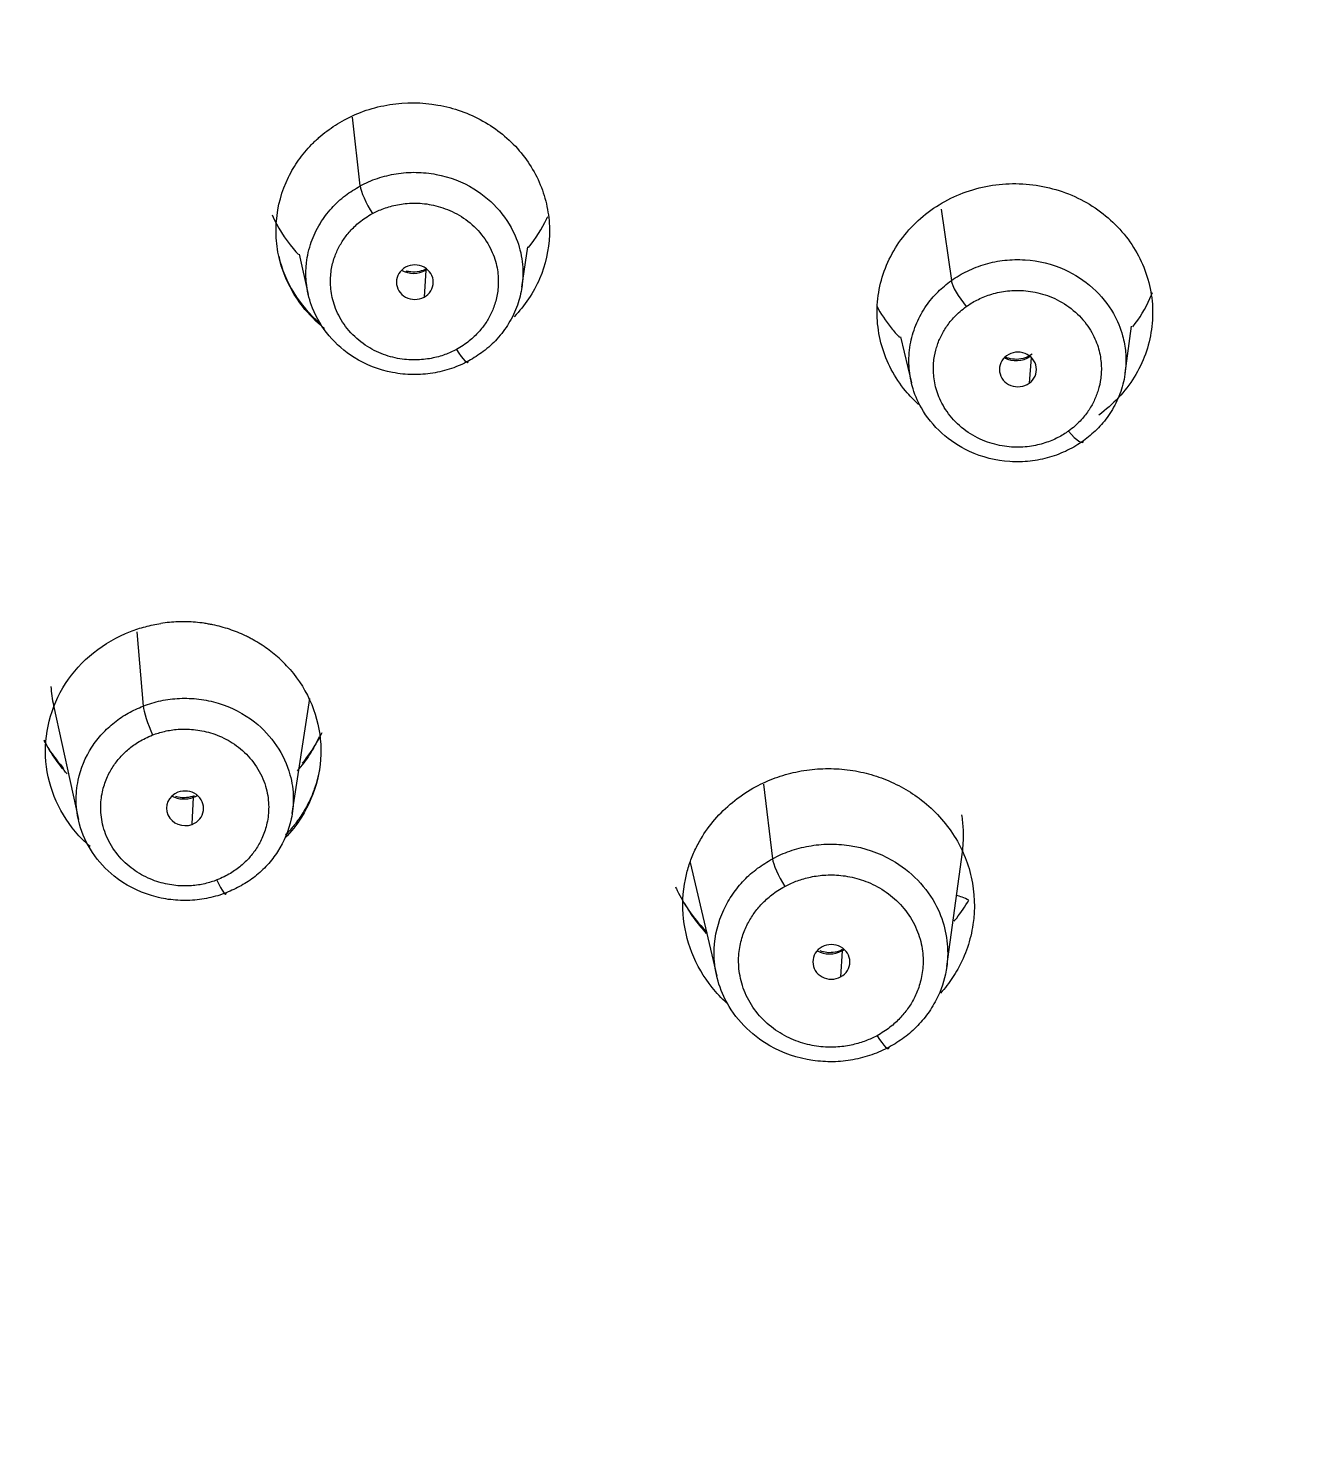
# Model space of a CAD drawing. Extents: x 0 to 1354, y 3495 to 4487.
# Drawn here: x 478.31 to 493.68, y 4063.05 to 4080.2 of the extents above; entities that cross this region are included whole.
import ezdxf

# ---------------------------------------------------------------- set-up
doc = ezdxf.new("R2010")
doc.units = 0
doc.header["$LTSCALE"] = 30
doc.header["$MEASUREMENT"] = 0
doc.layers.add('\\M+5B3DF\\M+5B4E7\\M+5CFDF', color=3, linetype='CONTINUOUS', lineweight=9)

msp = doc.modelspace()

# ---------------------------------------------------------------- linework, layer by layer
at = {"layer": '\\M+5B3DF\\M+5B4E7\\M+5CFDF', "color": 0, "lineweight": -3}
for p, q in [((482.359, 4078.273), (482.264, 4079.112)), ((489.438, 4077.988), (489.563, 4077.119)), ((481.615, 4077.44), (481.726, 4076.95)), ((484.33, 4077.038), (484.402, 4077.529)), ((483.158, 4077.244), (483.137, 4076.916)), ((488.943, 4076.433), (489.077, 4075.871)), ((491.68, 4075.99), (491.757, 4076.565)), ((490.534, 4076.183), (490.512, 4075.867)), ((479.636, 4072.836), (479.715, 4071.932)), ((481.53, 4070.622), (481.744, 4072.025)), ((478.622, 4071.939), (478.925, 4070.548)), ((487.274, 4070.981), (487.383, 4070.07)), ((480.312, 4070.491), (480.326, 4070.82)), ((489.507, 4068.756), (489.698, 4070.152)), ((486.382, 4070.026), (486.704, 4068.64)), ((488.231, 4068.947), (488.214, 4068.63))]:
    msp.add_line(p, q, dxfattribs=at)
for centre, major_axis, ratio, start_param, end_param in [((482.508, 4078.042), (0.142, -0.264), 0.178311, 3.559022, 5.03166), ((483.001, 4077.74), (-1.668, -0.062), 0.92512, 0.171256, 0.793522), ((483.025, 4077.099), (-0.225, 0.001), 0.934436, 5.23857, 8.380163), ((483.025, 4077.099), (-0.225, 0.001), 0.934436, 2.096977, 5.23857), ((483.011, 4077.481), (-0.296, -0.011), 0.92512, 1.006659, 2.059682), ((483.308, 4076.998), (-0.142, 0.264), 0.178311, 0.001838, 0.277803), ((483.011, 4077.481), (-0.296, -0.011), 0.92512, 2.059682, 2.129681), ((489.744, 4076.909), (-0.175, 0.244), 0.217098, 0.39575, 1.864857), ((483.531, 4076.386), (-0.142, 0.264), 0.178311, 1.890067, 3.419396), ((490.374, 4076.035), (-0.226, 0.001), 0.93437, 2.228933, 5.370526), ((490.374, 4076.035), (-0.226, 0.001), 0.93437, 5.370526, 8.512119), ((490.355, 4076.417), (-0.296, -0.015), 0.924757, 1.007044, 2.127268), ((490.991, 4075.391), (0.175, -0.244), 0.217098, 5.006449, 6.539309), ((479.829, 4071.686), (0.108, -0.28), 0.136474, 3.582245, 5.051436), ((480.225, 4070.685), (-0.226, 0.001), 0.934583, 1.966154, 5.107747), ((480.225, 4070.685), (-0.226, 0.001), 0.934583, 5.107747, 8.249339), ((480.213, 4071.072), (-0.296, -0.009), 0.923303, 1.018883, 1.934067), ((480.213, 4071.072), (-0.296, -0.009), 0.923303, 1.934067, 2.118193), ((480.441, 4070.557), (0.108, -0.28), 0.136474, 3.15185, 3.442619), ((487.532, 4069.84), (0.142, -0.264), 0.178311, 3.566225, 5.03166), ((480.613, 4069.918), (-0.108, 0.28), 0.136474, 1.909843, 3.442619), ((489.772, 4069.463), (-0.26, 0.15), 0.303985, 4.876865, 5.476179), ((488.101, 4068.813), (-0.226, 0.001), 0.934543, 2.098463, 5.240056), ((488.101, 4068.813), (-0.226, 0.001), 0.934543, 5.240056, 8.381649), ((488.084, 4069.179), (-0.292, -0.013), 0.922682, 0.969149, 2.051576), ((488.38, 4068.7), (-0.142, 0.264), 0.178311, 6.278576, 6.568191), ((488.084, 4069.179), (-0.292, -0.013), 0.922682, 2.051576, 2.165803), ((488.657, 4068.02), (-0.142, 0.264), 0.178311, 1.890067, 3.426599)]:
    msp.add_ellipse(centre, major_axis=major_axis, ratio=ratio, start_param=start_param, end_param=end_param, dxfattribs=at)
for points, knots in [([(498.896, 4161.358), (499.104, 4161.278), (499.527, 4161.115), (500.165, 4160.855), (500.818, 4160.577), (501.484, 4160.28), (502.163, 4159.963), (502.854, 4159.623), (503.554, 4159.259), (504.263, 4158.871), (504.98, 4158.455), (505.703, 4158.01), (506.431, 4157.534), (507.163, 4157.025), (507.897, 4156.481), (508.633, 4155.903), (509.368, 4155.287), (510.101, 4154.635), (510.829, 4153.946), (511.549, 4153.221), (512.259, 4152.461), (512.958, 4151.663), (513.643, 4150.827), (514.312, 4149.95), (514.965, 4149.032), (515.597, 4148.076), (516.206, 4147.085), (516.787, 4146.061), (517.339, 4145.009), (517.862, 4143.931), (518.353, 4142.831), (518.816, 4141.711), (519.252, 4140.565), (519.663, 4139.383), (520.052, 4138.154), (520.425, 4136.867), (520.78, 4135.513), (521.117, 4134.086), (521.433, 4132.58), (521.729, 4130.991), (522.004, 4129.315), (522.257, 4127.548), (522.488, 4125.688), (522.695, 4123.734), (522.877, 4121.685), (523.03, 4119.554), (523.153, 4117.367), (523.244, 4115.167), (523.304, 4113.004), (523.33, 4110.903), (523.326, 4108.866), (523.294, 4106.878), (523.237, 4104.928), (523.157, 4103.02), (523.055, 4101.158), (522.931, 4099.346), (522.783, 4097.572), (522.609, 4095.814), (522.406, 4094.05), (522.167, 4092.265), (521.885, 4090.452), (521.553, 4088.611), (521.166, 4086.749), (520.721, 4084.878), (520.215, 4083.014), (519.647, 4081.177), (519.022, 4079.382), (518.347, 4077.652), (517.618, 4075.978), (516.824, 4074.346), (515.945, 4072.732), (514.964, 4071.131), (513.847, 4069.542), (512.566, 4067.974), (511.116, 4066.445), (509.497, 4064.997), (507.728, 4063.662), (505.837, 4062.44), (503.854, 4061.299), (501.782, 4060.223), (499.625, 4059.195), (497.407, 4058.173), (495.164, 4057.106), (492.948, 4055.937), (490.822, 4054.604), (489.147, 4053.34), (487.855, 4052.208), (486.876, 4051.253), (485.891, 4050.176), (484.918, 4048.973), (483.971, 4047.627), (483.063, 4046.089), (482.199, 4044.282), (481.374, 4042.126), (480.619, 4039.549), (480.001, 4036.51), (479.573, 4033.021), (479.348, 4029.166), (479.203, 4025.046), (479.079, 4020.693), (478.965, 4016.03), (478.866, 4010.967), (478.814, 4007.437), (478.787, 4005.599)], [0, 0, 0, 0, 0.003544, 0.007201, 0.01097, 0.014848, 0.018837, 0.022935, 0.027142, 0.031459, 0.035888, 0.040431, 0.045095, 0.049884, 0.054803, 0.059853, 0.065035, 0.070349, 0.07579, 0.08135, 0.087022, 0.092807, 0.09872, 0.104773, 0.110967, 0.117287, 0.123715, 0.130231, 0.136819, 0.143468, 0.150168, 0.156906, 0.163715, 0.170668, 0.177844, 0.185322, 0.193141, 0.201338, 0.209948, 0.219002, 0.228521, 0.238531, 0.249049, 0.260084, 0.271644, 0.283691, 0.296093, 0.308564, 0.320791, 0.332572, 0.343982, 0.355131, 0.366093, 0.376851, 0.387326, 0.397512, 0.40746, 0.417323, 0.427267, 0.437362, 0.447647, 0.458143, 0.468826, 0.479621, 0.490447, 0.501223, 0.511855, 0.522246, 0.532261, 0.542305, 0.552449, 0.562759, 0.573377, 0.584445, 0.595968, 0.607757, 0.619676, 0.631715, 0.643918, 0.656335, 0.669021, 0.682018, 0.695271, 0.708641, 0.722035, 0.735445, 0.742244, 0.74954, 0.757318, 0.765556, 0.774232, 0.783549, 0.793975, 0.806052, 0.820158, 0.836493, 0.855109, 0.875694, 0.897487, 0.920175, 0.944378, 0.971031, 1, 1, 1, 1]), ([(498.594, 4160.306), (500.412, 4159.607), (502.18, 4158.798), (504.693, 4157.371), (505.508, 4156.859), (507.078, 4155.765), (507.835, 4155.182), (510.014, 4153.338), (511.347, 4151.984), (513.746, 4149.084), (514.807, 4147.534), (516.658, 4144.299), (517.447, 4142.612), (518.801, 4139.163), (519.358, 4137.397), (520.298, 4133.824), (520.676, 4132.017), (521.302, 4128.381), (521.551, 4126.553), (521.958, 4122.889), (522.114, 4121.052), (522.354, 4117.373), (522.439, 4115.532), (522.593, 4110.005), (522.551, 4106.318), (522.285, 4100.795), (522.163, 4098.955), (521.826, 4095.284), (521.614, 4093.452), (521.072, 4089.804), (520.74, 4087.988), (519.919, 4084.388), (519.431, 4082.604), (518.265, 4079.09), (517.593, 4077.358), (516.413, 4074.831), (515.992, 4074), (515.085, 4072.37), (514.6, 4071.57), (513.029, 4069.241), (511.819, 4067.782), (509.771, 4065.801), (509.049, 4065.177), (507.535, 4064.004), (506.744, 4063.455), (505.118, 4062.415), (504.283, 4061.925), (502.586, 4060.987), (501.724, 4060.54), (499.108, 4059.247), (497.325, 4058.447), (494.701, 4057.158), (493.835, 4056.713), (492.142, 4055.761), (491.317, 4055.252), (489.725, 4054.156), (488.957, 4053.57), (487.49, 4052.318), (486.792, 4051.652), (485.471, 4050.241), (484.848, 4049.497), (483.701, 4047.936), (483.179, 4047.117), (482.26, 4045.409), (481.86, 4044.522), (481.151, 4042.708), (480.842, 4041.781), (480.036, 4038.964), (479.665, 4037.037), (479.158, 4033.15), (479.026, 4031.189), (478.834, 4027.264), (478.769, 4025.298), (478.647, 4021.363), (478.591, 4019.394), (478.444, 4013.486), (478.372, 4009.543), (478.322, 4005.599)], [0, 0, 0, 0, 0.03125, 0.03125, 0.046875, 0.046875, 0.0625, 0.0625, 0.09375, 0.09375, 0.125, 0.125, 0.15625, 0.15625, 0.1875, 0.1875, 0.21875, 0.21875, 0.25, 0.25, 0.28125, 0.28125, 0.3125, 0.3125, 0.375, 0.375, 0.40625, 0.40625, 0.4375, 0.4375, 0.46875, 0.46875, 0.5, 0.5, 0.53125, 0.53125, 0.546875, 0.546875, 0.5625, 0.5625, 0.59375, 0.59375, 0.609375, 0.609375, 0.625, 0.625, 0.640625, 0.640625, 0.65625, 0.65625, 0.6875, 0.6875, 0.703125, 0.703125, 0.71875, 0.71875, 0.734375, 0.734375, 0.75, 0.75, 0.765625, 0.765625, 0.78125, 0.78125, 0.796875, 0.796875, 0.8125, 0.8125, 0.84375, 0.84375, 0.875, 0.875, 0.90625, 0.90625, 0.9375, 0.9375, 1, 1, 1, 1]), ([(498.048, 4158.561), (499.537, 4157.987), (500.991, 4157.335), (503.081, 4156.207), (503.762, 4155.806), (505.084, 4154.951), (505.725, 4154.496), (507.584, 4153.058), (508.739, 4152.003), (510.862, 4149.74), (511.83, 4148.532), (513.568, 4145.995), (514.339, 4144.667), (515.694, 4141.93), (516.278, 4140.521), (517.804, 4136.224), (518.517, 4133.268), (519.308, 4128.796), (519.526, 4127.298), (519.894, 4124.296), (520.044, 4122.791), (520.417, 4118.271), (520.56, 4115.25), (520.636, 4110.717), (520.638, 4109.206), (520.597, 4106.184), (520.554, 4104.673), (520.42, 4101.654), (520.327, 4100.145), (520.086, 4097.131), (519.937, 4095.626), (519.387, 4091.124), (518.877, 4088.136), (517.767, 4083.729), (517.34, 4082.272), (516.354, 4079.399), (515.796, 4077.981), (514.522, 4075.209), (513.81, 4073.852), (512.18, 4071.249), (511.258, 4070.005), (509.698, 4068.277), (509.148, 4067.723), (507.992, 4066.671), (507.385, 4066.174), (505.494, 4064.757), (504.148, 4063.913), (502.068, 4062.746), (501.364, 4062.374), (499.94, 4061.655), (499.22, 4061.307), (497.053, 4060.279), (495.596, 4059.613), (493.446, 4058.543), (492.736, 4058.174), (491.338, 4057.396), (490.652, 4056.987), (489.311, 4056.118), (488.657, 4055.66), (487.706, 4054.933), (487.393, 4054.684), (486.779, 4054.174), (486.478, 4053.913), (485.881, 4053.384), (485.585, 4053.118), (484.991, 4052.582), (484.694, 4052.312), (483.812, 4051.489), (483.237, 4050.921), (482.168, 4049.711), (481.671, 4049.072), (480.772, 4047.729), (480.371, 4047.025), (479.653, 4045.576), (479.334, 4044.832), (478.76, 4043.32), (478.506, 4042.552), (477.821, 4040.226), (477.47, 4038.645), (477.193, 4037.052)], [0, 0, 0, 0, 0.03125, 0.03125, 0.046875, 0.046875, 0.0625, 0.0625, 0.09375, 0.09375, 0.125, 0.125, 0.15625, 0.15625, 0.1875, 0.1875, 0.25, 0.25, 0.28125, 0.28125, 0.3125, 0.3125, 0.375, 0.375, 0.40625, 0.40625, 0.4375, 0.4375, 0.46875, 0.46875, 0.5, 0.5, 0.5625, 0.5625, 0.59375, 0.59375, 0.625, 0.625, 0.65625, 0.65625, 0.6875, 0.6875, 0.703125, 0.703125, 0.71875, 0.71875, 0.75, 0.75, 0.765625, 0.765625, 0.78125, 0.78125, 0.8125, 0.8125, 0.828125, 0.828125, 0.84375, 0.84375, 0.859375, 0.859375, 0.867188, 0.867188, 0.875, 0.875, 0.882813, 0.882813, 0.890625, 0.890625, 0.90625, 0.90625, 0.921875, 0.921875, 0.9375, 0.9375, 0.953125, 0.953125, 0.96875, 0.96875, 1, 1, 1, 1]), ([(477.479, 4036.988), (477.514, 4037.19), (477.594, 4037.649), (477.743, 4038.418), (477.942, 4039.344), (478.182, 4040.346), (478.558, 4041.75), (479.034, 4043.258), (479.749, 4045.107), (480.557, 4046.812), (481.569, 4048.451), (482.475, 4049.612), (483.174, 4050.395), (483.72, 4050.964), (484.274, 4051.514), (484.896, 4052.101), (485.556, 4052.699), (486.279, 4053.336), (487.009, 4053.963), (487.729, 4054.55), (488.497, 4055.146), (489.606, 4055.948), (491.134, 4056.933), (493.076, 4058.015), (495.111, 4059.026), (497.684, 4060.238), (500.38, 4061.506), (502.737, 4062.753), (504.255, 4063.645), (505.394, 4064.366), (507.42, 4065.757), (509.41, 4067.484), (511.2, 4069.52), (512.347, 4071.021), (513.485, 4072.763), (514.592, 4074.748), (515.655, 4076.97), (516.656, 4079.43), (517.576, 4082.125), (518.696, 4086.112), (519.683, 4091.185), (520.366, 4097.065), (520.727, 4102.371), (520.873, 4107.087), (520.883, 4111.209), (520.799, 4114.734), (520.663, 4117.66), (520.51, 4119.989), (520.37, 4121.722), (520.265, 4122.858), (520.029, 4125.221), (519.591, 4128.685), (518.759, 4133.098), (517.87, 4136.521), (516.72, 4140.04), (515.134, 4143.756), (512.786, 4147.647), (510.218, 4150.803), (507.625, 4153.277), (505.162, 4155.143), (502.955, 4156.485), (501.114, 4157.427), (499.704, 4158.062), (498.76, 4158.452), (498.289, 4158.636), (498.135, 4158.696)], [0, 0, 0, 0, 0.003976, 0.009037, 0.015181, 0.02234, 0.029033, 0.04339, 0.053009, 0.067553, 0.080041, 0.090497, 0.096214, 0.100508, 0.105868, 0.11143, 0.117193, 0.123269, 0.130297, 0.136094, 0.141538, 0.149425, 0.163015, 0.17726, 0.192999, 0.207436, 0.232823, 0.251111, 0.25955, 0.267329, 0.277588, 0.307897, 0.319194, 0.331856, 0.345879, 0.361259, 0.378, 0.3961, 0.415561, 0.436382, 0.481194, 0.521892, 0.558479, 0.590959, 0.619335, 0.643607, 0.663774, 0.679837, 0.691795, 0.699649, 0.703397, 0.740803, 0.771616, 0.795835, 0.813454, 0.847523, 0.878173, 0.905401, 0.929204, 0.949582, 0.966531, 0.980047, 0.990129, 0.99678, 1, 1, 1, 1]), ([(513.427, 4145.187), (513.48, 4145.097), (513.748, 4144.642), (514.216, 4143.801), (514.803, 4142.642), (515.35, 4141.432), (515.869, 4140.179), (516.359, 4138.882), (516.811, 4137.542), (517.231, 4136.161), (517.62, 4134.741), (517.972, 4133.281), (518.295, 4131.785), (518.589, 4130.252), (518.853, 4128.684), (519.088, 4127.081), (519.299, 4125.445), (519.489, 4123.776), (519.654, 4122.075), (519.8, 4120.342), (519.923, 4118.577), (520.022, 4116.78), (520.104, 4114.952), (520.159, 4113.093), (520.192, 4111.204), (520.2, 4109.283), (520.184, 4107.333), (520.142, 4105.353), (520.072, 4103.343), (519.968, 4101.304), (519.836, 4099.236), (519.661, 4097.14), (519.446, 4095.017), (519.186, 4092.868), (518.862, 4090.696), (518.475, 4088.503), (518.008, 4086.292), (517.445, 4084.07), (516.895, 4082.18), (516.378, 4080.628), (515.937, 4079.415), (515.462, 4078.213), (514.953, 4077.023), (514.411, 4075.846), (513.823, 4074.688), (513.197, 4073.548), (512.522, 4072.431), (511.794, 4071.344), (511.016, 4070.288), (510.174, 4069.274), (509.278, 4068.301), (508.329, 4067.373), (507.318, 4066.502), (506.265, 4065.677), (505.158, 4064.913), (504.025, 4064.185), (502.866, 4063.493), (501.681, 4062.841), (500.482, 4062.214), (499.267, 4061.612), (498.043, 4061.026), (496.814, 4060.45), (495.586, 4059.872), (494.366, 4059.28), (493.158, 4058.67), (491.963, 4058.037), (490.856, 4057.41), (489.844, 4056.784), (488.921, 4056.166), (488.019, 4055.52), (487.143, 4054.84), (486.294, 4054.129), (485.464, 4053.395), (484.636, 4052.653), (483.81, 4051.901), (483.006, 4051.122), (482.253, 4050.295), (481.546, 4049.429), (480.877, 4048.53), (480.429, 4047.791), (480.066, 4047.147), (479.712, 4046.488), (479.216, 4045.458), (478.637, 4044.031), (478.109, 4042.498), (477.688, 4040.993), (477.358, 4039.666), (477.064, 4038.345), (476.908, 4037.461), (476.83, 4037.021)], [0, 0, 0, 0, 0.002468, 0.012514, 0.022798, 0.033329, 0.044108, 0.055129, 0.066393, 0.077904, 0.089657, 0.101655, 0.113899, 0.126387, 0.139118, 0.152094, 0.165315, 0.17878, 0.192488, 0.20644, 0.220635, 0.235074, 0.249757, 0.264681, 0.279851, 0.295264, 0.31092, 0.326819, 0.34296, 0.359346, 0.375974, 0.392844, 0.409959, 0.427314, 0.444912, 0.462752, 0.480832, 0.499156, 0.517721, 0.528, 0.538278, 0.548557, 0.558836, 0.569113, 0.579388, 0.589662, 0.599931, 0.610203, 0.620471, 0.630736, 0.641004, 0.651267, 0.661534, 0.671801, 0.682071, 0.692355, 0.702632, 0.712912, 0.723195, 0.733479, 0.743768, 0.75406, 0.764357, 0.774655, 0.784949, 0.79524, 0.805535, 0.814028, 0.822513, 0.830998, 0.839481, 0.847958, 0.856419, 0.864871, 0.873338, 0.881827, 0.890319, 0.898795, 0.907282, 0.915765, 0.918446, 0.924105, 0.932748, 0.944371, 0.958984, 0.969412, 0.979719, 0.989916, 1, 1, 1, 1]), ([(513.725, 4145.279), (513.731, 4145.27), (513.921, 4144.944), (514.292, 4144.287), (514.818, 4143.281), (515.332, 4142.192), (515.864, 4140.957), (516.434, 4139.511), (517.002, 4137.869), (517.539, 4136.095), (518.024, 4134.249), (518.452, 4132.336), (518.837, 4130.355), (519.172, 4128.306), (519.462, 4126.181), (519.721, 4123.968), (519.936, 4121.681), (520.119, 4119.321), (520.255, 4116.932), (520.357, 4114.541), (520.411, 4112.202), (520.431, 4109.921), (520.417, 4107.681), (520.37, 4105.453), (520.289, 4103.21), (520.168, 4100.954), (520.012, 4098.687), (519.804, 4096.398), (519.55, 4094.055), (519.222, 4091.662), (518.816, 4089.225), (518.311, 4086.729), (517.7, 4084.286), (517.109, 4082.252), (516.582, 4080.674), (516.137, 4079.453), (515.667, 4078.267), (515.174, 4077.116), (514.657, 4075.989), (514.101, 4074.884), (513.507, 4073.79), (512.865, 4072.707), (512.171, 4071.647), (511.449, 4070.641), (510.709, 4069.711), (509.956, 4068.856), (509.185, 4068.048), (508.377, 4067.279), (507.529, 4066.551), (506.654, 4065.857), (505.751, 4065.208), (504.838, 4064.606), (503.932, 4064.036), (503.025, 4063.5), (502.11, 4062.994), (501.183, 4062.5), (500.202, 4062), (499.127, 4061.474), (497.949, 4060.915), (496.699, 4060.331), (495.418, 4059.727), (494.143, 4059.105), (492.932, 4058.486), (491.85, 4057.904), (490.78, 4057.291), (489.735, 4056.635), (488.677, 4055.909), (487.713, 4055.193), (486.781, 4054.439), (485.86, 4053.634), (484.945, 4052.807), (484.055, 4051.994), (483.233, 4051.2), (482.53, 4050.434), (481.962, 4049.75), (481.523, 4049.186), (481.179, 4048.715), (480.9, 4048.299), (480.664, 4047.915), (480.417, 4047.491), (480.151, 4047.014), (479.866, 4046.469), (479.594, 4045.915), (479.333, 4045.338), (479.068, 4044.707), (478.782, 4043.972), (478.461, 4043.083), (478.13, 4042.043), (477.807, 4040.882), (477.496, 4039.643), (477.206, 4038.354), (477.049, 4037.473), (476.97, 4037.032)], [0, 0, 0, 0, 0.000249, 0.008916, 0.017886, 0.027158, 0.037545, 0.049877, 0.064188, 0.079026, 0.094192, 0.109873, 0.126, 0.142603, 0.159715, 0.177508, 0.196149, 0.214924, 0.234452, 0.253688, 0.272519, 0.290724, 0.308584, 0.326418, 0.344337, 0.362602, 0.380752, 0.398999, 0.417862, 0.437408, 0.457046, 0.477191, 0.498512, 0.517389, 0.527892, 0.538271, 0.548415, 0.558305, 0.568085, 0.577888, 0.587654, 0.597568, 0.607634, 0.617478, 0.626664, 0.635428, 0.644046, 0.652634, 0.661245, 0.669847, 0.678351, 0.686737, 0.694871, 0.702836, 0.710787, 0.718707, 0.726778, 0.735836, 0.745918, 0.756431, 0.767185, 0.778121, 0.788755, 0.798204, 0.806156, 0.816934, 0.826447, 0.835552, 0.84446, 0.853939, 0.86358, 0.872633, 0.88133, 0.889549, 0.896262, 0.901548, 0.905802, 0.909513, 0.912928, 0.916035, 0.920686, 0.925318, 0.929989, 0.934669, 0.939673, 0.945479, 0.952541, 0.961029, 0.970166, 0.979783, 0.989897, 1, 1, 1, 1]), ([(520.631, 4109.794), (520.631, 4109.055), (520.626, 4108.315), (520.593, 4106.063), (520.549, 4104.549), (520.41, 4101.522), (520.316, 4100.011), (520.069, 4096.991), (519.918, 4095.482), (519.544, 4092.474), (519.321, 4090.973), (518.78, 4087.989), (518.463, 4086.506), (517.71, 4083.56), (517.276, 4082.099), (516.524, 4079.94), (516.257, 4079.225), (515.686, 4077.807), (515.381, 4077.104), (514.413, 4075.028), (513.695, 4073.681), (512.46, 4071.742), (512.021, 4071.109), (511.316, 4070.184), (511.073, 4069.88), (510.571, 4069.279), (510.311, 4068.983), (509.514, 4068.118), (508.959, 4067.57), (507.794, 4066.536), (507.185, 4066.05), (505.926, 4065.121), (505.275, 4064.68), (503.941, 4063.839), (503.257, 4063.437), (501.865, 4062.664), (501.156, 4062.293), (499.728, 4061.578), (499.007, 4061.232), (496.838, 4060.205), (495.385, 4059.538), (493.246, 4058.464), (492.541, 4058.094), (491.158, 4057.314), (490.48, 4056.903), (489.157, 4056.036), (488.509, 4055.577), (487.568, 4054.848), (487.26, 4054.6), (486.654, 4054.092), (486.357, 4053.833), (485.766, 4053.307), (485.471, 4053.041), (484.882, 4052.509), (484.588, 4052.242), (484.008, 4051.697), (483.721, 4051.421), (483.163, 4050.853), (482.891, 4050.56), (482.366, 4049.957), (482.112, 4049.647), (481.623, 4049.009), (481.389, 4048.682), (480.725, 4047.681), (480.333, 4046.983), (479.625, 4045.54), (479.309, 4044.795), (478.743, 4043.291), (478.492, 4042.53), (477.817, 4040.223), (477.469, 4038.654), (477.192, 4037.064)], [0, 0, 0, 0, 0.025066, 0.025066, 0.076378, 0.076378, 0.127691, 0.127691, 0.179003, 0.179003, 0.230315, 0.230315, 0.281628, 0.281628, 0.33294, 0.33294, 0.358596, 0.358596, 0.384252, 0.384252, 0.435565, 0.435565, 0.461221, 0.461221, 0.474049, 0.474049, 0.486877, 0.486877, 0.512533, 0.512533, 0.538189, 0.538189, 0.563845, 0.563845, 0.589502, 0.589502, 0.615158, 0.615158, 0.640814, 0.640814, 0.692126, 0.692126, 0.717782, 0.717782, 0.743438, 0.743438, 0.769095, 0.769095, 0.781923, 0.781923, 0.794751, 0.794751, 0.807579, 0.807579, 0.820407, 0.820407, 0.833235, 0.833235, 0.846063, 0.846063, 0.858891, 0.858891, 0.871719, 0.871719, 0.897375, 0.897375, 0.923032, 0.923032, 0.948688, 0.948688, 1, 1, 1, 1]), ([(482.166, 4079.078), (482.338, 4079.171), (482.523, 4079.233), (482.914, 4079.295), (483.111, 4079.293), (483.5, 4079.225), (483.685, 4079.159), (483.939, 4079.016), (484.018, 4078.962), (484.166, 4078.842), (484.236, 4078.774), (484.359, 4078.631), (484.413, 4078.555), (484.508, 4078.394), (484.548, 4078.308), (484.61, 4078.133), (484.633, 4078.044), (484.662, 4077.862), (484.668, 4077.769), (484.659, 4077.494), (484.618, 4077.31), (484.472, 4076.971), (484.365, 4076.813), (484.235, 4076.678)], [0, 0, 0, 0, 0.125102, 0.125102, 0.250203, 0.250203, 0.375305, 0.375305, 0.437856, 0.437856, 0.500407, 0.500407, 0.562957, 0.562957, 0.625508, 0.625508, 0.688059, 0.688059, 0.75061, 0.75061, 0.875712, 0.875712, 1, 1, 1, 1]), ([(481.485, 4078.378), (481.521, 4078.452), (481.562, 4078.521), (481.656, 4078.654), (481.709, 4078.717), (481.781, 4078.792), (481.796, 4078.806), (481.826, 4078.835), (481.872, 4078.877), (481.921, 4078.917), (482.021, 4078.992), (482.091, 4079.038), (482.166, 4079.078)], [0, 0, 0, 0, 0.25, 0.25, 0.5, 0.5, 0.5625, 0.5625, 0.625, 0.75, 0.75, 1, 1, 1, 1]), ([(481.925, 4076.536), (481.825, 4076.615), (481.734, 4076.706), (481.541, 4076.953), (481.452, 4077.121), (481.371, 4077.386), (481.352, 4077.478), (481.332, 4077.661), (481.331, 4077.753), (481.353, 4078.028), (481.402, 4078.209), (481.485, 4078.378)], [0, 0, 0, 0, 0.181892, 0.181892, 0.454595, 0.454595, 0.590946, 0.590946, 0.727297, 0.727297, 1, 1, 1, 1]), ([(482.359, 4078.273), (482.392, 4078.29), (482.46, 4078.325), (482.569, 4078.366), (482.682, 4078.399), (482.798, 4078.423), (482.918, 4078.437), (483.04, 4078.44), (483.164, 4078.433), (483.409, 4078.398), (483.868, 4078.224), (484.234, 4077.793), (484.344, 4077.356), (484.345, 4077.154), (484.332, 4077.051), (484.33, 4077.04)], [0, 0, 0, 0, 0.039383, 0.079213, 0.119489, 0.160211, 0.201378, 0.242991, 0.285049, 0.327551, 0.497242, 0.78057, 0.886391, 0.986913, 1, 1, 1, 1]), ([(489.314, 4077.977), (489.402, 4078.04), (489.495, 4078.094), (489.692, 4078.185), (489.796, 4078.221), (490.009, 4078.274), (490.116, 4078.291), (490.335, 4078.304), (490.447, 4078.3), (490.773, 4078.259), (490.986, 4078.191), (491.365, 4077.986), (491.534, 4077.847), (491.734, 4077.603), (491.793, 4077.514), (491.891, 4077.33), (491.929, 4077.234), (491.986, 4077.035), (492.005, 4076.932), (492.019, 4076.728), (492.016, 4076.625), (491.987, 4076.42), (491.962, 4076.32), (491.892, 4076.126), (491.846, 4076.031), (491.682, 4075.763), (491.535, 4075.607), (491.359, 4075.48)], [0, 0, 0, 0, 0.0625, 0.0625, 0.125, 0.125, 0.1875, 0.1875, 0.25, 0.25, 0.375, 0.375, 0.5, 0.5, 0.5625, 0.5625, 0.625, 0.625, 0.6875, 0.6875, 0.75, 0.75, 0.8125, 0.8125, 0.875, 0.875, 1, 1, 1, 1]), ([(481.699, 4077.266), (481.701, 4077.289), (481.71, 4077.398), (481.753, 4077.586), (481.86, 4077.812), (482.004, 4078.003), (482.17, 4078.159), (482.297, 4078.236), (482.359, 4078.273)], [0, 0, 0, 0, 0.054698, 0.266449, 0.466873, 0.65595, 0.833664, 1, 1, 1, 1]), ([(489.162, 4075.608), (489.106, 4075.66), (489.054, 4075.715), (488.939, 4075.855), (488.88, 4075.944), (488.783, 4076.128), (488.744, 4076.224), (488.687, 4076.423), (488.669, 4076.526), (488.654, 4076.73), (488.658, 4076.832), (488.686, 4077.038), (488.711, 4077.138), (488.781, 4077.332), (488.827, 4077.427), (488.992, 4077.694), (489.138, 4077.851), (489.314, 4077.977)], [0, 0, 0, 0, 0.082148, 0.082148, 0.196879, 0.196879, 0.311611, 0.311611, 0.426342, 0.426342, 0.541074, 0.541074, 0.655805, 0.655805, 0.770537, 0.770537, 1, 1, 1, 1]), ([(481.285, 4077.92), (481.35, 4077.772), (481.455, 4077.605), (481.587, 4077.459), (481.609, 4077.435)], [0, 0, 0, 0, 0.834584, 1, 1, 1, 1]), ([(484.41, 4077.523), (484.499, 4077.631), (484.579, 4077.757), (484.64, 4077.89), (484.644, 4077.897)], [0, 0, 0, 0, 0.943622, 1, 1, 1, 1]), ([(483.681, 4076.139), (483.647, 4076.122), (483.58, 4076.087), (483.472, 4076.046), (483.359, 4076.013), (483.243, 4075.989), (483.123, 4075.975), (483.001, 4075.971), (482.877, 4075.978), (482.627, 4076.014), (482.168, 4076.191), (481.806, 4076.622), (481.702, 4077.032), (481.696, 4077.197), (481.699, 4077.266)], [0, 0, 0, 0, 0.040756, 0.082024, 0.123802, 0.166092, 0.208895, 0.252211, 0.296041, 0.340385, 0.521481, 0.811906, 0.921362, 1, 1, 1, 1]), ([(483.171, 4077.264), (483.142, 4077.248), (483.081, 4077.225), (482.991, 4077.219), (482.937, 4077.229), (482.918, 4077.234)], [0, 0, 0, 0, 0.378906, 0.775523, 1, 1, 1, 1]), ([(489.563, 4077.119), (489.594, 4077.14), (489.656, 4077.183), (489.758, 4077.237), (489.865, 4077.283), (489.977, 4077.321), (490.094, 4077.35), (490.214, 4077.368), (490.337, 4077.376), (490.586, 4077.371), (491.065, 4077.255), (491.489, 4076.873), (491.651, 4076.475), (491.68, 4076.311), (491.686, 4076.242)], [0, 0, 0, 0, 0.040876, 0.082216, 0.124021, 0.166289, 0.20902, 0.252214, 0.295871, 0.339989, 0.516769, 0.810881, 0.921022, 1, 1, 1, 1]), ([(489.047, 4076.082), (489.046, 4076.09), (489.043, 4076.185), (489.058, 4076.363), (489.132, 4076.601), (489.248, 4076.809), (489.391, 4076.984), (489.507, 4077.075), (489.563, 4077.119)], [0, 0, 0, 0, 0.021372, 0.240731, 0.448294, 0.644038, 0.827945, 1, 1, 1, 1]), ([(484.33, 4077.04), (484.319, 4076.965), (484.281, 4076.812), (484.178, 4076.596), (484.034, 4076.406), (483.868, 4076.252), (483.742, 4076.176), (483.681, 4076.139)], [0, 0, 0, 0, 0.200242, 0.419494, 0.625865, 0.819364, 1, 1, 1, 1]), ([(491.773, 4076.554), (491.858, 4076.661), (491.942, 4076.801), (492.004, 4076.949), (492.014, 4076.973)], [0, 0, 0, 0, 0.836953, 1, 1, 1, 1]), ([(488.653, 4076.809), (488.703, 4076.715), (488.791, 4076.583), (488.896, 4076.463), (488.933, 4076.425)], [0, 0, 0, 0, 0.672143, 1, 1, 1, 1]), ([(491.686, 4076.242), (491.688, 4076.219), (491.694, 4076.11), (491.678, 4075.918), (491.602, 4075.68), (491.486, 4075.474), (491.344, 4075.3), (491.229, 4075.209), (491.173, 4075.165)], [0, 0, 0, 0, 0.055007, 0.267599, 0.468383, 0.657371, 0.834574, 1, 1, 1, 1]), ([(491.173, 4075.165), (491.142, 4075.144), (491.08, 4075.102), (490.979, 4075.048), (490.872, 4075.001), (490.76, 4074.963), (490.644, 4074.935), (490.523, 4074.916), (490.4, 4074.908), (490.147, 4074.913), (489.667, 4075.031), (489.246, 4075.413), (489.08, 4075.82), (489.051, 4075.999), (489.047, 4076.082)], [0, 0, 0, 0, 0.040077, 0.080651, 0.121724, 0.163294, 0.205365, 0.247935, 0.291007, 0.33458, 0.513, 0.798759, 0.906741, 1, 1, 1, 1]), ([(490.547, 4076.222), (490.521, 4076.203), (490.464, 4076.172), (490.359, 4076.153), (490.277, 4076.164), (490.234, 4076.179), (490.223, 4076.184)], [0, 0, 0, 0, 0.290581, 0.595435, 0.891424, 1, 1, 1, 1]), ([(479.067, 4070.221), (479.019, 4070.262), (478.974, 4070.306), (478.703, 4070.602), (478.559, 4070.924), (478.501, 4071.585), (478.584, 4071.922), (478.861, 4072.348), (478.975, 4072.474), (479.245, 4072.691), (479.394, 4072.777), (479.559, 4072.84)], [0, 0, 0, 0, 0.057308, 0.057308, 0.371539, 0.371539, 0.685769, 0.685769, 0.842885, 0.842885, 1, 1, 1, 1]), ([(481.462, 4072.424), (481.415, 4072.475), (481.314, 4072.568), (481.203, 4072.649), (481.115, 4072.705), (481.085, 4072.723), (481.039, 4072.749), (481.024, 4072.757), (480.993, 4072.773), (480.977, 4072.781), (480.898, 4072.819), (480.768, 4072.871), (480.632, 4072.908), (480.546, 4072.926), (480.528, 4072.929), (480.493, 4072.935), (480.475, 4072.938), (480.423, 4072.946), (480.387, 4072.95), (480.282, 4072.959), (480.211, 4072.961), (480.07, 4072.956), (480, 4072.95), (479.929, 4072.939)], [0, 0, 0, 0, 0.125, 0.25, 0.25, 0.3125, 0.3125, 0.34375, 0.34375, 0.375, 0.375, 0.5, 0.625, 0.625, 0.65625, 0.65625, 0.6875, 0.6875, 0.75, 0.75, 0.875, 0.875, 1, 1, 1, 1]), ([(481.462, 4072.424), (481.579, 4072.299), (481.673, 4072.16), (481.813, 4071.855), (481.857, 4071.694), (481.905, 4071.199), (481.823, 4070.861), (481.585, 4070.485), (481.518, 4070.4), (481.442, 4070.321)], [0, 0, 0, 0, 0.215575, 0.215575, 0.431151, 0.431151, 0.862301, 0.862301, 1, 1, 1, 1]), ([(479.715, 4071.932), (479.75, 4071.945), (479.82, 4071.97), (479.93, 4071.998), (480.044, 4072.017), (480.159, 4072.027), (480.277, 4072.027), (480.395, 4072.018), (480.513, 4071.998), (480.753, 4071.937), (481.185, 4071.716), (481.494, 4071.257), (481.542, 4070.907), (481.544, 4070.812)], [0, 0, 0, 0, 0.04398, 0.088412, 0.133298, 0.178636, 0.224425, 0.270666, 0.317358, 0.3645, 0.562597, 0.881149, 1, 1, 1, 1]), ([(478.899, 4070.771), (478.897, 4070.857), (478.919, 4071.089), (479.036, 4071.372), (479.211, 4071.597), (479.361, 4071.736), (479.529, 4071.851), (479.653, 4071.905), (479.715, 4071.932)], [0, 0, 0, 0, 0.173635, 0.469677, 0.605768, 0.739522, 0.870934, 1, 1, 1, 1]), ([(481.654, 4071.234), (481.689, 4071.276), (481.777, 4071.392), (481.853, 4071.524), (481.894, 4071.608)], [0, 0, 0, 0, 0.379997, 1, 1, 1, 1]), ([(478.504, 4071.51), (478.545, 4071.436), (478.623, 4071.315), (478.71, 4071.212), (478.746, 4071.172)], [0, 0, 0, 0, 0.590881, 1, 1, 1, 1]), ([(478.788, 4071.107), (478.738, 4071.162), (478.634, 4071.291), (478.55, 4071.433), (478.511, 4071.514)], [0, 0, 0, 0, 0.447041, 1, 1, 1, 1]), ([(481.859, 4071.555), (481.825, 4071.481), (481.746, 4071.337), (481.647, 4071.204), (481.592, 4071.141)], [0, 0, 0, 0, 0.496287, 1, 1, 1, 1]), ([(481.867, 4071.186), (481.86, 4071.142), (481.842, 4071.051), (481.801, 4070.914), (481.742, 4070.772), (481.661, 4070.624), (481.563, 4070.485), (481.487, 4070.399), (481.45, 4070.361)], [0, 0, 0, 0, 0.14715, 0.297738, 0.462452, 0.64129, 0.834248, 1, 1, 1, 1]), ([(487.178, 4070.948), (487.255, 4070.989), (487.335, 4071.025), (487.499, 4071.085), (487.583, 4071.109), (487.712, 4071.137), (487.756, 4071.145), (487.844, 4071.157), (487.888, 4071.162), (488.02, 4071.171), (488.108, 4071.171), (488.24, 4071.162), (488.284, 4071.157), (488.372, 4071.145), (488.416, 4071.137), (488.545, 4071.109), (488.629, 4071.085), (488.752, 4071.04), (488.793, 4071.023), (488.873, 4070.987), (488.912, 4070.968), (489.028, 4070.906), (489.101, 4070.859), (489.171, 4070.807)], [0, 0, 0, 0, 0.125, 0.125, 0.25, 0.25, 0.3125, 0.3125, 0.375, 0.375, 0.5, 0.5, 0.5625, 0.5625, 0.625, 0.625, 0.75, 0.75, 0.8125, 0.8125, 0.875, 0.875, 1, 1, 1, 1]), ([(480.727, 4069.656), (480.693, 4069.643), (480.623, 4069.618), (480.513, 4069.591), (480.4, 4069.571), (480.285, 4069.561), (480.167, 4069.561), (480.049, 4069.57), (479.931, 4069.589), (479.686, 4069.652), (479.254, 4069.875), (478.949, 4070.333), (478.9, 4070.677), (478.899, 4070.771)], [0, 0, 0, 0, 0.043775, 0.088071, 0.132889, 0.17823, 0.224094, 0.270483, 0.317397, 0.364836, 0.56852, 0.882594, 1, 1, 1, 1]), ([(480.338, 4070.839), (480.307, 4070.826), (480.243, 4070.811), (480.162, 4070.815), (480.118, 4070.826), (480.107, 4070.83)], [0, 0, 0, 0, 0.416426, 0.851236, 1, 1, 1, 1]), ([(481.544, 4070.812), (481.545, 4070.726), (481.522, 4070.496), (481.405, 4070.215), (481.232, 4069.991), (481.082, 4069.852), (480.913, 4069.737), (480.789, 4069.683), (480.727, 4069.656)], [0, 0, 0, 0, 0.174828, 0.467317, 0.603919, 0.738228, 0.870253, 1, 1, 1, 1]), ([(489.171, 4070.807), (489.333, 4070.686), (489.469, 4070.543), (489.687, 4070.213), (489.763, 4070.034), (489.848, 4069.655), (489.855, 4069.462), (489.798, 4069.078), (489.736, 4068.896), (489.64, 4068.724)], [0, 0, 0, 0, 0.25, 0.25, 0.5, 0.5, 0.75, 0.75, 1, 1, 1, 1]), ([(489.698, 4070.152), (489.702, 4070.187), (489.712, 4070.279), (489.713, 4070.431), (489.7, 4070.547), (489.69, 4070.606)], [0, 0, 0, 0, 0.232672, 0.604714, 1, 1, 1, 1]), ([(487.383, 4070.07), (487.417, 4070.087), (487.486, 4070.123), (487.595, 4070.165), (487.709, 4070.2), (487.826, 4070.226), (487.947, 4070.243), (488.07, 4070.25), (488.194, 4070.247), (488.46, 4070.219), (488.942, 4070.056), (489.424, 4069.555), (489.534, 4069.045), (489.512, 4068.796), (489.507, 4068.757)], [0, 0, 0, 0, 0.037236, 0.074863, 0.112882, 0.151292, 0.190093, 0.229285, 0.268867, 0.308838, 0.485474, 0.74603, 0.960298, 1, 1, 1, 1]), ([(486.673, 4068.973), (486.673, 4068.973), (486.68, 4069.136), (486.738, 4069.37), (486.893, 4069.641), (487.033, 4069.812), (487.196, 4069.958), (487.321, 4070.033), (487.383, 4070.07)], [0, 0, 0, 0, 0.00004, 0.364535, 0.527926, 0.688304, 0.845664, 1, 1, 1, 1]), ([(486.201, 4069.729), (486.208, 4069.713), (486.252, 4069.619), (486.354, 4069.441), (486.493, 4069.267), (486.581, 4069.178), (486.588, 4069.171)], [0, 0, 0, 0, 0.084397, 0.521269, 0.958141, 1, 1, 1, 1]), ([(486.825, 4068.311), (486.761, 4068.37), (486.701, 4068.434), (486.545, 4068.63), (486.461, 4068.774), (486.282, 4069.229), (486.258, 4069.561), (486.335, 4069.878)], [0, 0, 0, 0, 0.147969, 0.147969, 0.431979, 0.431979, 1, 1, 1, 1]), ([(489.598, 4069.311), (489.608, 4069.323), (489.618, 4069.335), (489.682, 4069.417), (489.731, 4069.49), (489.775, 4069.565)], [0, 0, 0, 0, 0.152227, 0.152227, 1, 1, 1, 1]), ([(486.314, 4069.523), (486.353, 4069.452), (486.434, 4069.326), (486.53, 4069.211), (486.576, 4069.161)], [0, 0, 0, 0, 0.546809, 1, 1, 1, 1]), ([(488.807, 4067.774), (488.773, 4067.757), (488.704, 4067.722), (488.595, 4067.679), (488.482, 4067.644), (488.364, 4067.618), (488.244, 4067.601), (488.121, 4067.594), (487.997, 4067.597), (487.73, 4067.625), (487.249, 4067.788), (486.765, 4068.29), (486.664, 4068.762), (486.673, 4068.973)], [0, 0, 0, 0, 0.038697, 0.077797, 0.117303, 0.157214, 0.197531, 0.238256, 0.279389, 0.32093, 0.505543, 0.775588, 1, 1, 1, 1]), ([(488.238, 4068.964), (488.209, 4068.949), (488.149, 4068.927), (488.051, 4068.922), (487.991, 4068.936), (487.965, 4068.946)], [0, 0, 0, 0, 0.344651, 0.705128, 1, 1, 1, 1]), ([(489.507, 4068.757), (489.49, 4068.634), (489.434, 4068.441), (489.298, 4068.204), (489.158, 4068.033), (488.995, 4067.886), (488.869, 4067.811), (488.807, 4067.774)], [0, 0, 0, 0, 0.305077, 0.48325, 0.658454, 0.8307, 1, 1, 1, 1]), ([(489.64, 4068.724), (489.601, 4068.654), (489.557, 4068.588), (489.484, 4068.493), (489.458, 4068.462), (489.431, 4068.431)], [0, 0, 0, 0, 0.662882, 0.662882, 1, 1, 1, 1])]:
    msp.add_open_spline(points, degree=3, knots=knots, dxfattribs=at)
for points in [[(482.508, 4077.935), (482.55, 4077.958), (482.643, 4078), (482.81, 4078.048), (483.005, 4078.069), (483.224, 4078.052), (483.454, 4077.982), (483.678, 4077.853), (483.871, 4077.657), (483.992, 4077.433), (484.043, 4077.221), (484.045, 4077.031), (484.014, 4076.864), (483.962, 4076.725), (483.894, 4076.604), (483.807, 4076.491), (483.695, 4076.382), (483.591, 4076.311), (483.531, 4076.279)], [(483.531, 4076.279), (483.489, 4076.256), (483.396, 4076.214), (483.23, 4076.166), (483.035, 4076.145), (482.817, 4076.162), (482.586, 4076.231), (482.363, 4076.359), (482.169, 4076.555), (482.048, 4076.78), (481.997, 4076.992), (481.994, 4077.182), (482.025, 4077.35), (482.078, 4077.489), (482.146, 4077.61), (482.232, 4077.723), (482.345, 4077.832), (482.448, 4077.903), (482.508, 4077.935)], [(489.744, 4076.802), (489.783, 4076.83), (489.869, 4076.883), (490.027, 4076.95), (490.218, 4076.996), (490.437, 4077.005), (490.675, 4076.965), (490.915, 4076.864), (491.134, 4076.694), (491.286, 4076.486), (491.366, 4076.282), (491.395, 4076.094), (491.388, 4075.924), (491.355, 4075.78), (491.305, 4075.651), (491.235, 4075.529), (491.139, 4075.407), (491.046, 4075.324), (490.991, 4075.284)], [(490.991, 4075.284), (490.952, 4075.256), (490.866, 4075.203), (490.709, 4075.136), (490.518, 4075.091), (490.3, 4075.081), (490.062, 4075.121), (489.822, 4075.221), (489.602, 4075.39), (489.45, 4075.599), (489.369, 4075.803), (489.34, 4075.992), (489.347, 4076.162), (489.38, 4076.306), (489.43, 4076.435), (489.5, 4076.558), (489.597, 4076.679), (489.69, 4076.762), (489.744, 4076.802)], [(479.559, 4072.84), (479.618, 4072.863), (479.74, 4072.903), (479.866, 4072.929), (479.929, 4072.939)], [(478.591, 4072.172), (478.595, 4072.093), (478.606, 4072.015), (478.622, 4071.939)], [(479.829, 4071.579), (479.875, 4071.596), (479.972, 4071.627), (480.135, 4071.653), (480.326, 4071.652), (480.535, 4071.613), (480.751, 4071.524), (480.954, 4071.377), (481.125, 4071.168), (481.226, 4070.924), (481.252, 4070.697), (481.229, 4070.501), (481.173, 4070.332), (481.098, 4070.195), (481.011, 4070.082), (480.909, 4069.982), (480.784, 4069.891), (480.674, 4069.835), (480.613, 4069.812)], [(480.613, 4069.812), (480.567, 4069.794), (480.469, 4069.763), (480.307, 4069.737), (480.116, 4069.738), (479.908, 4069.777), (479.692, 4069.866), (479.489, 4070.012), (479.317, 4070.221), (479.216, 4070.464), (479.189, 4070.692), (479.212, 4070.889), (479.269, 4071.058), (479.344, 4071.195), (479.431, 4071.308), (479.533, 4071.408), (479.658, 4071.499), (479.768, 4071.555), (479.829, 4071.579)], [(486.529, 4070.341), (486.58, 4070.425), (486.699, 4070.583), (486.919, 4070.788), (487.089, 4070.899), (487.178, 4070.948)], [(486.335, 4069.878), (486.348, 4069.932), (486.38, 4070.04), (486.445, 4070.195), (486.499, 4070.293), (486.529, 4070.341)], [(488.657, 4067.913), (488.614, 4067.89), (488.523, 4067.848), (488.368, 4067.8), (488.184, 4067.771), (487.977, 4067.772), (487.754, 4067.814), (487.527, 4067.906), (487.314, 4068.054), (487.135, 4068.255), (487.016, 4068.494), (486.966, 4068.732), (486.971, 4068.943), (487.013, 4069.128), (487.078, 4069.28), (487.156, 4069.408), (487.251, 4069.522), (487.368, 4069.631), (487.473, 4069.701), (487.532, 4069.733)], [(487.532, 4069.733), (487.575, 4069.756), (487.666, 4069.798), (487.822, 4069.846), (488.007, 4069.876), (488.214, 4069.874), (488.437, 4069.831), (488.664, 4069.739), (488.877, 4069.591), (489.055, 4069.389), (489.174, 4069.15), (489.223, 4068.913), (489.218, 4068.702), (489.176, 4068.518), (489.111, 4068.366), (489.033, 4068.239), (488.939, 4068.124), (488.821, 4068.016), (488.717, 4067.945), (488.657, 4067.913)]]:
    msp.add_open_spline(points, degree=3, dxfattribs=at)

doc.saveas('drawing.dxf')
